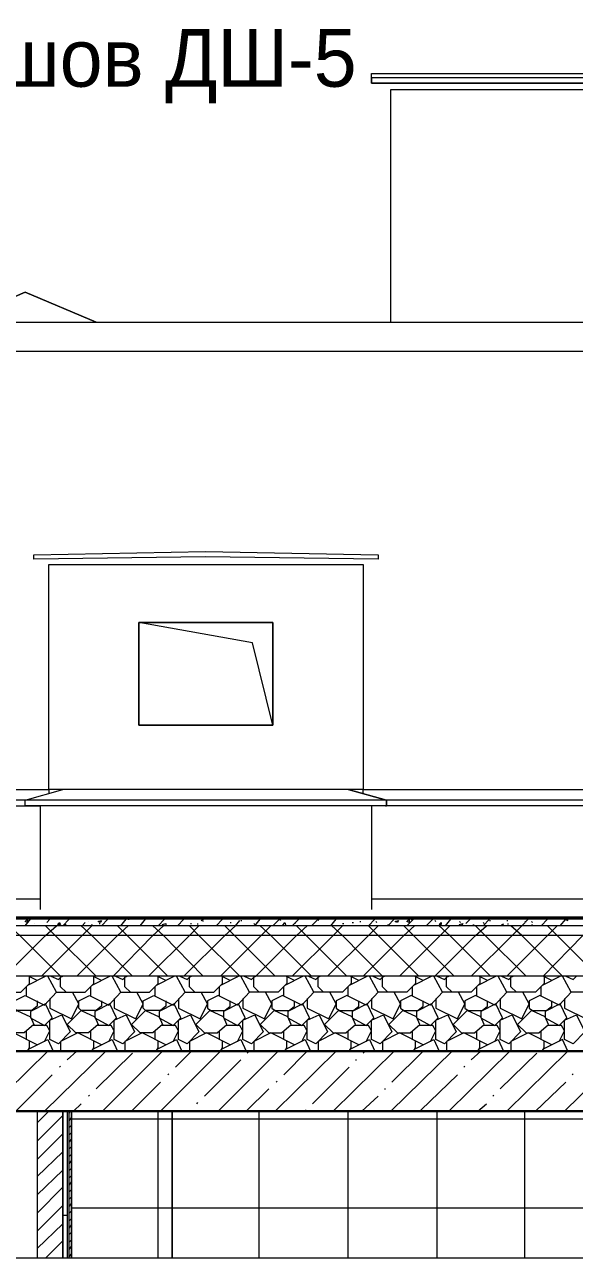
# Model space of a CAD drawing. Header units: millimetres. Extents: x 2294 to 908349, y -83289 to 219220.
# Drawn here: x 830698 to 832938, y 194831 to 199873 of the extents above; entities that cross this region are included whole.
import ezdxf

# ---------------------------------------------------------------- set-up
doc = ezdxf.new("R2010")
doc.units = ezdxf.units.MM
doc.layers.add('PDF _Геометрия', color=7, linetype='Continuous')
doc.layers.add('PDF _Текст', color=7, linetype='Continuous')

msp = doc.modelspace()

# ---------------------------------------------------------------- linework, layer by layer
at = {"layer": 'PDF _Геометрия', "lineweight": 9}
for points in [[(832112.1, 199674.2), (835513.2, 199674.2), (836252, 199687.3), (838381, 199656.7), (838381, 199634.9), (832112.1, 199634.9), (832112.1, 199656.7)], [(830416, 198660), (830700.1, 198782.4), (830988.6, 198660), (830700.1, 198782.4)], [(832138.4, 197693.9), (831434.5, 197702.6), (830735.1, 197693.9), (830735.1, 197711.4), (831434.5, 197724.5), (832138.4, 197711.4)], [(830796.3, 196754), (830796.3, 197672), (831967.9, 197672), (832077.2, 197672), (832077.2, 196754), (831967.9, 196754)], [(831163.5, 197016.3), (831163.5, 197436), (831709.9, 197436), (831709.9, 197016.3)], [(831163.5, 197436), (831163.5, 197016.3), (831709.9, 197016.3), (831709.9, 197436)], [(836024.7, 196233.8), (827661.9, 196233.8), (827661.9, 196229.4), (827661.9, 196225.1), (827661.9, 196198.8), (827661.9, 196159.5), (827661.9, 195993.4), (827661.9, 195687.3), (836024.7, 195687.3), (836024.7, 195993.4), (836024.7, 196159.5), (836024.7, 196198.8), (836024.7, 196225.1), (836024.7, 196229.4)]]:
    msp.add_lwpolyline(points, close=True, dxfattribs=at)
for points in [[(838381, 199656.7), (832112.1, 199656.7), (832112.1, 199634.9), (834127.4, 199634.9)], [(832190.8, 198660), (832190.8, 199608.6), (832295.7, 199608.6), (838193, 199608.6), (838302.3, 199608.6), (838302.3, 199289.5)], [(823128.5, 198542), (823128.5, 198660), (842708.8, 198660), (842708.8, 198542)], [(823128.5, 198660), (823128.5, 198542), (842708.8, 198542), (842708.8, 198660)], [(827670.6, 196981.3), (827670.6, 196754), (830796.3, 196754), (830796.3, 197672), (832077.2, 197672), (832077.2, 196754), (836050.9, 196754), (836050.9, 197519), (838136.2, 197519), (838136.2, 196754), (842647.6, 196754), (842647.6, 198542)], [(831709.9, 197016.3), (831626.9, 197352.9), (831163.5, 197436)], [(832169, 196688.4), (832173.3, 196688.4), (832173.3, 196710.3), (832016, 196754), (832173.3, 196710.3), (830700.1, 196710.3), (830853.1, 196754)], [(830796.3, 196754), (830796.3, 196736.5)], [(832077.2, 196736.5), (832077.2, 196754)], [(836016, 196710.3), (835954.7, 196710.3), (832173.3, 196710.3), (832173.3, 196688.4), (830700.1, 196688.4), (830700.1, 196710.3), (827670.6, 196710.3)], [(827670.6, 196688.4), (830761.3, 196688.4), (830761.3, 196264.4)], [(836016, 196688.4), (832112.1, 196688.4), (832112.1, 196264.4)], [(827670.6, 196308.1), (830761.3, 196308.1)], [(832112.1, 196308.1), (836016, 196308.1)], [(830853.1, 195442.5), (830853.1, 194843.6), (830853.1, 195442.5), (830748.2, 195442.5), (830748.2, 194843.6)], [(830870.6, 195442.5), (830853.1, 195442.5), (830853.1, 195018.5), (830870.6, 195018.5)], [(835670.6, 194843.6), (835670.6, 195442.5), (831299, 195442.5), (831299, 194843.6), (831299, 195442.5), (831285.9, 195442.5), (830888.1, 195442.5), (830888.1, 194843.6), (830888.1, 195442.5), (830879.4, 195442.5), (830870.6, 195442.5), (830870.6, 194843.6)], [(830879.4, 194843.6), (830879.4, 195442.5)], [(843919.8, 194843.6), (836553.7, 194843.6), (836396.3, 194533.3), (836085.9, 195154), (835932.9, 194843.6), (828426.9, 194843.6)]]:
    msp.add_lwpolyline(points, dxfattribs=at)
at = {"layer": 'PDF _Геометрия', "lineweight": 30}
msp.add_lwpolyline([(843543.8, 195687.3), (827495.8, 195687.3), (827495.8, 196928.9), (827237.8, 196928.9), (827237.8, 195687.3), (827237.8, 195442.5), (827237.8, 194843.6), (827753.7, 194843.6), (827753.7, 195442.5), (843543.8, 195442.5)], dxfattribs=at)
at = {"layer": 'PDF _Геометрия', "lineweight": 20}
for points in [[(836024.7, 196229.4), (827661.9, 196229.4)], [(836024.7, 196225.1), (827661.9, 196225.1)], [(836024.7, 196198.8), (827661.9, 196198.8)], [(836024.7, 196159.5), (827661.9, 196159.5)], [(836024.7, 195993.4), (827661.9, 195993.4)]]:
    msp.add_lwpolyline(points, dxfattribs=at)
at = {"layer": 'PDF _Геометрия', "color": 250, "lineweight": 9, "true_color": 0x1d1d1d}
for points in [[(830700.1, 196198.8), (830722, 196225.1)], [(830787.5, 196211.9), (830800.7, 196225.1)], [(830848.7, 196225.1), (830848.7, 196225.1)], [(830853.1, 196198.8), (830879.4, 196225.1)], [(830931.8, 196198.8), (830944.9, 196211.9)], [(830958, 196225.1), (830958, 196225.1)], [(830958, 196216.3), (830958, 196216.3)], [(831010.5, 196198.8), (831036.7, 196225.1)], [(831089.2, 196198.8), (831111, 196225.1)], [(831119.8, 196225.1), (831124.2, 196225.1)], [(831167.9, 196198.8), (831189.7, 196225.1)], [(831242.2, 196198.8), (831268.4, 196225.1)], [(831320.9, 196198.8), (831347.1, 196225.1)], [(831347.1, 195993.4), (831513.2, 196159.5), (831556.9, 196198.8), (831574.4, 196220.7)], [(831417.1, 196220.7), (831425.8, 196225.1)], [(831425.8, 196216.3), (831425.8, 196220.7)], [(831478.3, 196198.8), (831504.5, 196225.1)], [(831535.1, 196211.9), (831539.5, 196211.9)], [(831578.8, 196220.7), (831583.2, 196220.7)], [(831635.6, 196198.8), (831657.5, 196225.1)], [(831709.9, 196198.8), (831736.2, 196225.1), (831740.6, 196220.7)], [(831749.3, 196198.8), (831758, 196211.9), (831762.4, 196198.8)], [(831788.6, 196198.8), (831814.9, 196225.1)], [(831801.8, 196207.6), (831801.8, 196211.9)], [(831867.3, 196198.8), (831893.6, 196225.1)], [(831893.6, 196220.7), (831897.9, 196225.1)], [(831946, 196198.8), (831967.9, 196225.1)], [(832033.4, 196211.9), (832037.8, 196211.9)], [(832064, 196216.3), (832068.4, 196216.3)], [(832304.5, 195993.4), (832138.4, 196159.5), (832099, 196198.8), (832125.2, 196225.1)], [(832129.6, 196216.3), (832134, 196211.9)], [(832134, 196225.1), (832134, 196225.1)], [(832134, 196225.1), (832134, 196225.1)], [(832177.7, 196203.2), (832177.7, 196198.8), (832203.9, 196225.1)], [(832256.4, 196198.8), (832282.6, 196225.1)], [(832265.1, 196211.9), (832269.5, 196211.9)], [(832273.9, 196225.1), (832278.3, 196220.7)], [(832335.1, 196198.8), (832361.3, 196225.1)], [(832361.3, 196225.1), (832361.3, 196225.1)], [(832370.1, 196220.7), (832374.4, 196216.3)], [(832413.8, 196198.8), (832435.6, 196225.1)], [(832470.6, 196216.3), (832475, 196211.9)], [(832496.8, 196207.6), (832514.3, 196225.1)], [(832518.7, 195993.4), (832684.8, 196159.5), (832724.2, 196198.8), (832750.4, 196225.1)], [(832566.8, 196198.8), (832593, 196225.1)], [(832566.8, 196211.9), (832571.1, 196207.6)], [(832593, 196220.7), (832597.4, 196220.7)], [(832663, 196220.7), (832667.3, 196220.7)], [(832737.3, 196216.3), (832741.6, 196216.3)], [(832763.5, 196216.3), (832767.9, 196211.9)], [(832802.8, 196198.8), (832829.1, 196225.1)], [(832881.5, 196198.8), (832903.4, 196225.1)], [(832899, 196225.1), (832899, 196225.1)], [(832899, 196225.1), (832912.1, 196220.7), (832912.1, 196225.1)], [(830617.1, 195993.4), (830783.2, 196159.5), (830826.9, 196198.8)], [(830844.4, 195993.4), (830678.3, 196159.5), (830634.5, 196198.8)], [(830739.5, 196207.6), (830739.5, 196207.6)], [(830765.7, 195993.4), (830931.8, 196159.5), (830971.2, 196198.8)], [(830988.6, 195993.4), (830822.5, 196159.5), (830783.2, 196198.8)], [(830861.9, 196203.2), (830866.2, 196203.2)], [(830910, 195993.4), (831076.1, 196159.5), (831119.8, 196198.8)], [(831137.3, 195993.4), (830971.2, 196159.5), (830927.4, 196198.8)], [(830936.2, 196198.8), (830936.2, 196198.8)], [(831001.8, 196207.6), (831006.1, 196207.6)], [(831058.6, 195993.4), (831220.3, 196159.5), (831264, 196198.8), (831259.7, 196203.2), (831272.8, 196207.6), (831272.8, 196198.8)], [(831281.5, 195993.4), (831115.4, 196159.5), (831076.1, 196198.8)], [(831202.8, 195993.4), (831369, 196159.5), (831408.3, 196198.8)], [(831425.8, 195993.4), (831264, 196159.5), (831220.3, 196198.8)], [(831334, 196207.6), (831334, 196207.6)], [(831574.4, 195993.4), (831408.3, 196159.5), (831369, 196198.8)], [(831373.3, 196207.6), (831377.7, 196207.6)], [(831403.9, 196203.2), (831403.9, 196207.6)], [(831495.7, 195993.4), (831661.9, 196159.5), (831701.2, 196198.8)], [(831718.7, 195993.4), (831552.6, 196159.5), (831513.2, 196198.8)], [(831631.3, 196207.6), (831635.6, 196203.2)], [(831653.1, 195927.8), (831631.3, 195949.6), (831631.3, 195989), (831640, 195993.4), (831806.1, 196159.5), (831849.8, 196198.8)], [(831867.3, 195993.4), (831701.2, 196159.5), (831657.5, 196198.8)], [(831788.6, 195993.4), (831954.8, 196159.5), (831994.1, 196198.8)], [(832011.6, 195993.4), (831845.5, 196159.5), (831806.1, 196198.8)], [(831932.9, 195993.4), (832099, 196159.5), (832138.4, 196198.8)], [(831950.4, 196203.2), (831950.4, 196203.2)], [(832155.9, 195993.4), (831994.1, 196159.5), (831950.4, 196198.8)], [(831994.1, 196207.6), (831998.5, 196207.6)], [(832077.2, 195993.4), (832243.3, 196159.5), (832287, 196198.8)], [(832225.8, 195993.4), (832391.9, 196159.5), (832431.3, 196198.8)], [(832448.7, 195993.4), (832282.6, 196159.5), (832243.3, 196198.8)], [(832370.1, 195993.4), (832536.2, 196159.5), (832579.9, 196198.8)], [(832597.4, 195993.4), (832431.3, 196159.5), (832387.5, 196198.8)], [(832475, 196198.8), (832470.6, 196203.2), (832483.7, 196207.6), (832479.3, 196198.8)], [(832479.3, 196203.2), (832483.7, 196207.6)], [(832741.6, 195993.4), (832575.5, 196159.5), (832536.2, 196198.8)], [(832641.1, 196203.2), (832645.5, 196203.2)], [(832645.5, 196198.8), (832649.8, 196207.6)], [(832663, 195993.4), (832829.1, 196159.5), (832868.4, 196198.8)], [(832667.3, 196207.6), (832667.3, 196203.2)], [(832925.2, 195927.8), (832890.3, 195993.4), (832724.2, 196159.5), (832680.4, 196198.8)], [(832763.5, 196203.2), (832767.9, 196198.8)], [(832846.6, 195975.9), (832811.6, 195993.4), (832973.3, 196159.5), (833017.1, 196198.8)], [(833034.5, 195993.4), (832868.4, 196159.5), (832829.1, 196198.8)], [(830485.9, 195892.8), (830485.9, 195871), (830464.1, 195853.5), (830402.8, 195853.5), (830459.7, 195827.2), (830472.8, 195796.6), (830433.5, 195761.7), (830381, 195761.7), (830346, 195796.6), (830402.8, 195853.5), (830394.1, 195862.2), (830394.1, 195892.8), (830437.8, 195914.7), (830516.5, 195875.3), (830564.6, 195927.8), (830682.6, 195927.8), (830717.6, 195962.8), (830717.6, 195989)], [(830748.2, 195892.8), (830748.2, 195871), (830726.3, 195853.5), (830665.1, 195853.5), (830722, 195827.2), (830735.1, 195796.6), (830695.7, 195761.7), (830643.3, 195761.7), (830608.3, 195796.6), (830665.1, 195853.5), (830656.4, 195862.2), (830656.4, 195892.8), (830700.1, 195914.7), (830778.8, 195875.3), (830826.9, 195927.8), (830944.9, 195927.8), (830979.9, 195962.8), (830979.9, 195989)], [(830748.2, 195975.9), (830713.2, 195993.4)], [(830713.2, 195958.4), (830783.2, 195993.4)], [(830778.8, 195989), (830778.8, 195993.4)], [(830826.9, 195927.8), (830791.9, 195993.4)], [(830805, 195993.4), (830835.6, 195980.2), (830848.7, 195993.4)], [(830866.2, 195927.8), (830844.4, 195949.6), (830844.4, 195989), (830853.1, 195993.4)], [(831010.5, 195892.8), (831010.5, 195871), (830988.6, 195853.5), (830927.4, 195853.5), (830984.3, 195827.2), (830997.4, 195796.6), (830958, 195761.7), (830905.6, 195761.7), (830870.6, 195796.6), (830927.4, 195853.5), (830918.7, 195862.2), (830918.7, 195892.8), (830962.4, 195914.7), (831041.1, 195875.3), (831089.2, 195927.8), (831207.2, 195927.8), (831242.2, 195962.8), (831242.2, 195989)], [(831010.5, 195975.9), (830975.5, 195993.4)], [(830975.5, 195958.4), (831045.5, 195993.4)], [(831041.1, 195989), (831041.1, 195993.4)], [(831089.2, 195927.8), (831054.2, 195993.4)], [(831067.3, 195993.4), (831097.9, 195980.2), (831111, 195993.4)], [(831128.5, 195927.8), (831106.7, 195949.6), (831106.7, 195989), (831115.4, 195993.4)], [(831272.8, 195892.8), (831272.8, 195871), (831250.9, 195853.5), (831189.7, 195853.5), (831246.6, 195827.2), (831259.7, 195796.6), (831220.3, 195761.7), (831167.9, 195761.7), (831132.9, 195796.6), (831189.7, 195853.5), (831181, 195862.2), (831181, 195892.8), (831224.7, 195914.7), (831303.4, 195875.3), (831351.5, 195927.8), (831469.5, 195927.8), (831504.5, 195962.8), (831504.5, 195989)], [(831272.8, 195975.9), (831237.8, 195993.4)], [(831237.8, 195958.4), (831307.8, 195993.4)], [(831303.4, 195989), (831303.4, 195993.4)], [(831351.5, 195927.8), (831316.5, 195993.4)], [(831329.6, 195993.4), (831360.2, 195980.2), (831373.3, 195993.4)], [(831390.8, 195927.8), (831369, 195949.6), (831369, 195989), (831377.7, 195993.4)], [(831766.8, 195989), (831766.8, 195962.8), (831731.8, 195927.8), (831613.8, 195927.8), (831565.7, 195875.3), (831487, 195914.7), (831443.3, 195892.8), (831443.3, 195862.2), (831456.4, 195853.5), (831513.2, 195853.5), (831535.1, 195871), (831535.1, 195892.8)], [(831535.1, 195975.9), (831500.1, 195993.4)], [(831500.1, 195958.4), (831570.1, 195993.4)], [(831565.7, 195989), (831565.7, 195993.4)], [(831613.8, 195927.8), (831578.8, 195993.4)], [(831591.9, 195993.4), (831622.5, 195980.2), (831635.6, 195993.4)], [(832029.1, 195989), (832029.1, 195962.8), (831994.1, 195927.8), (831876.1, 195927.8), (831828, 195875.3), (831749.3, 195914.7), (831705.6, 195892.8), (831705.6, 195862.2), (831718.7, 195853.5), (831775.5, 195853.5), (831797.4, 195871), (831797.4, 195892.8)], [(831797.4, 195975.9), (831762.4, 195993.4)], [(831762.4, 195958.4), (831832.4, 195993.4)], [(831828, 195989), (831828, 195993.4)], [(831876.1, 195927.8), (831841.1, 195993.4)], [(831854.2, 195993.4), (831884.8, 195980.2), (831897.9, 195993.4)], [(831915.4, 195927.8), (831893.6, 195949.6), (831893.6, 195989), (831902.3, 195993.4)], [(832291.4, 195989), (832291.4, 195962.8), (832256.4, 195927.8), (832138.4, 195927.8), (832090.3, 195875.3), (832011.6, 195914.7), (831967.9, 195892.8), (831967.9, 195862.2), (831981, 195853.5), (832037.8, 195853.5), (832059.7, 195871), (832059.7, 195892.8)], [(832059.7, 195975.9), (832024.7, 195993.4)], [(832024.7, 195958.4), (832094.6, 195993.4)], [(832090.3, 195989), (832090.3, 195993.4)], [(832138.4, 195927.8), (832103.4, 195993.4)], [(832116.5, 195993.4), (832147.1, 195980.2), (832160.2, 195993.4)], [(832177.7, 195927.8), (832155.9, 195949.6), (832155.9, 195989), (832164.6, 195993.4)], [(832553.7, 195989), (832553.7, 195962.8), (832518.7, 195927.8), (832400.7, 195927.8), (832352.6, 195875.3), (832273.9, 195914.7), (832230.2, 195892.8), (832230.2, 195862.2), (832243.3, 195853.5), (832300.1, 195853.5), (832322, 195871), (832322, 195892.8)], [(832322, 195975.9), (832287, 195993.4)], [(832287, 195958.4), (832356.9, 195993.4)], [(832352.6, 195989), (832352.6, 195993.4)], [(832400.7, 195927.8), (832365.7, 195993.4)], [(832378.8, 195993.4), (832409.4, 195980.2), (832422.5, 195993.4)], [(832440, 195927.8), (832418.1, 195949.6), (832418.1, 195989), (832426.9, 195993.4)], [(832816, 195989), (832816, 195962.8), (832781, 195927.8), (832663, 195927.8), (832614.9, 195875.3), (832536.2, 195914.7), (832492.5, 195892.8), (832492.5, 195862.2), (832505.6, 195853.5), (832562.4, 195853.5), (832584.3, 195871), (832584.3, 195892.8)], [(832584.3, 195975.9), (832549.3, 195993.4)], [(832549.3, 195958.4), (832619.2, 195993.4)], [(832614.9, 195989), (832614.9, 195993.4)], [(832663, 195927.8), (832628, 195993.4)], [(832641.1, 195993.4), (832671.7, 195980.2), (832684.8, 195993.4)], [(832702.3, 195927.8), (832680.4, 195949.6), (832680.4, 195989), (832689.2, 195993.4)], [(833078.3, 195989), (833078.3, 195962.8), (833043.3, 195927.8), (832925.2, 195927.8), (832877.2, 195875.3), (832798.5, 195914.7), (832754.8, 195892.8), (832754.8, 195862.2), (832767.9, 195853.5), (832824.7, 195853.5), (832846.6, 195871), (832846.6, 195892.8)], [(832811.6, 195958.4), (832881.5, 195993.4)], [(832877.2, 195989), (832877.2, 195993.4)], [(832903.4, 195993.4), (832934, 195980.2), (832947.1, 195993.4)], [(830704.5, 195914.7), (830704.5, 195949.6)], [(830800.7, 195901.6), (830800.7, 195862.2), (830888.1, 195818.5), (830918.7, 195879.7), (830892.5, 195927.8)], [(830966.8, 195914.7), (830966.8, 195949.6)], [(831063, 195901.6), (831063, 195862.2), (831150.4, 195818.5), (831181, 195879.7), (831154.8, 195927.8)], [(831229.1, 195914.7), (831229.1, 195949.6)], [(831325.3, 195901.6), (831325.3, 195862.2), (831412.7, 195818.5), (831443.3, 195879.7), (831417.1, 195927.8)], [(831491.4, 195914.7), (831491.4, 195949.6)], [(831587.5, 195901.6), (831587.5, 195862.2), (831675, 195818.5), (831705.6, 195879.7), (831679.3, 195927.8)], [(831753.7, 195914.7), (831753.7, 195949.6)], [(831849.8, 195901.6), (831849.8, 195862.2), (831937.3, 195818.5), (831967.9, 195879.7), (831941.6, 195927.8)], [(832016, 195914.7), (832016, 195949.6)], [(832112.1, 195901.6), (832112.1, 195862.2), (832199.6, 195818.5), (832230.2, 195879.7), (832203.9, 195927.8)], [(832278.3, 195914.7), (832278.3, 195949.6)], [(832374.4, 195901.6), (832374.4, 195862.2), (832461.9, 195818.5), (832492.5, 195879.7), (832466.2, 195927.8)], [(832540.5, 195914.7), (832540.5, 195949.6)], [(832636.7, 195901.6), (832636.7, 195862.2), (832724.2, 195818.5), (832754.8, 195879.7), (832728.5, 195927.8)], [(832802.8, 195914.7), (832802.8, 195949.6)], [(832899, 195901.6), (832899, 195862.2), (832986.4, 195818.5), (833017.1, 195879.7), (832990.8, 195927.8)], [(830748.2, 195713.6), (830652, 195761.7), (830582.1, 195726.7), (830582.1, 195687.3)], [(830704.5, 195735.4), (830704.5, 195770.4)], [(830778.8, 195726.7), (830800.7, 195770.4), (830787.5, 195792.3), (830730.7, 195792.3)], [(831010.5, 195713.6), (830914.3, 195761.7), (830844.4, 195726.7), (830844.4, 195687.3)], [(830966.8, 195735.4), (830966.8, 195770.4)], [(831041.1, 195726.7), (831063, 195770.4), (831049.8, 195792.3), (830993, 195792.3)], [(831272.8, 195713.6), (831176.6, 195761.7), (831106.7, 195726.7), (831106.7, 195687.3)], [(831229.1, 195735.4), (831229.1, 195770.4)], [(831303.4, 195726.7), (831325.3, 195770.4), (831312.1, 195792.3), (831255.3, 195792.3)], [(831535.1, 195713.6), (831438.9, 195761.7), (831369, 195726.7), (831369, 195687.3)], [(831491.4, 195735.4), (831491.4, 195770.4)], [(831565.7, 195726.7), (831587.5, 195770.4), (831574.4, 195792.3), (831517.6, 195792.3)], [(831797.4, 195713.6), (831701.2, 195761.7), (831631.3, 195726.7), (831631.3, 195687.3)], [(831753.7, 195735.4), (831753.7, 195770.4)], [(831828, 195726.7), (831849.8, 195770.4), (831836.7, 195792.3), (831779.9, 195792.3)], [(832059.7, 195713.6), (831963.5, 195761.7), (831893.6, 195726.7), (831893.6, 195687.3)], [(832016, 195735.4), (832016, 195770.4)], [(832090.3, 195726.7), (832112.1, 195770.4), (832099, 195792.3), (832042.2, 195792.3)], [(832322, 195713.6), (832225.8, 195761.7), (832155.9, 195726.7), (832155.9, 195687.3)], [(832278.3, 195735.4), (832278.3, 195770.4)], [(832352.6, 195726.7), (832374.4, 195770.4), (832361.3, 195792.3), (832304.5, 195792.3)], [(832584.3, 195713.6), (832488.1, 195761.7), (832418.1, 195726.7), (832418.1, 195687.3)], [(832540.5, 195735.4), (832540.5, 195770.4)], [(832614.9, 195726.7), (832636.7, 195770.4), (832623.6, 195792.3), (832566.8, 195792.3)], [(832846.6, 195713.6), (832750.4, 195761.7), (832680.4, 195726.7), (832680.4, 195687.3)], [(832802.8, 195735.4), (832802.8, 195770.4)], [(832877.2, 195726.7), (832899, 195770.4), (832885.9, 195792.3), (832829.1, 195792.3)], [(830708.9, 195687.3), (830717.6, 195700.5), (830717.6, 195726.7)], [(830713.2, 195696.1), (830791.9, 195735.4), (830813.8, 195687.3)], [(830971.2, 195687.3), (830979.9, 195700.5), (830979.9, 195726.7)], [(830975.5, 195696.1), (831054.2, 195735.4), (831076.1, 195687.3)], [(831233.4, 195687.3), (831242.2, 195700.5), (831242.2, 195726.7)], [(831237.8, 195696.1), (831316.5, 195735.4), (831338.4, 195687.3)], [(831250.9, 195442.5), (831495.7, 195687.3), (831504.5, 195700.5), (831504.5, 195726.7)], [(831500.1, 195696.1), (831578.8, 195735.4), (831600.7, 195687.3)], [(831758, 195687.3), (831766.8, 195700.5), (831766.8, 195726.7)], [(831762.4, 195696.1), (831841.1, 195735.4), (831863, 195687.3)], [(832020.3, 195687.3), (832029.1, 195700.5), (832029.1, 195726.7)], [(832024.7, 195696.1), (832103.4, 195735.4), (832125.2, 195687.3)], [(832282.6, 195687.3), (832291.4, 195700.5), (832291.4, 195726.7)], [(832287, 195696.1), (832365.7, 195735.4), (832387.5, 195687.3)], [(832544.9, 195687.3), (832553.7, 195700.5), (832553.7, 195726.7)], [(832549.3, 195696.1), (832628, 195735.4), (832649.8, 195687.3)], [(832663, 195442.5), (832912.1, 195687.3), (832890.3, 195735.4), (832811.6, 195696.1)], [(832807.2, 195687.3), (832816, 195700.5), (832816, 195726.7)], [(830542.7, 195442.5), (830791.9, 195687.3)], [(830778.8, 195442.5), (831028, 195687.3)], [(830870.6, 195652.4), (830910, 195687.3)], [(830988.6, 195534.3), (831137.3, 195678.6)], [(831014.9, 195442.5), (831259.7, 195687.3)], [(831312.1, 195621.8), (831377.7, 195687.3)], [(831487, 195442.5), (831731.8, 195687.3)], [(831605, 195678.6), (831609.4, 195683)], [(831718.7, 195442.5), (831967.9, 195687.3)], [(831753.7, 195591.2), (831849.8, 195687.3)], [(831954.8, 195442.5), (832203.9, 195687.3)], [(832077.2, 195678.6), (832085.9, 195687.3)], [(832190.8, 195442.5), (832440, 195687.3)], [(832195.2, 195560.6), (832322, 195687.3)], [(832426.9, 195442.5), (832676.1, 195687.3)], [(832518.7, 195652.4), (832558, 195687.3)], [(832636.7, 195534.3), (832785.4, 195678.6)], [(832899, 195442.5), (833148.2, 195687.3)], [(830840, 195621.8), (830844.4, 195626.1)], [(831430.2, 195503.7), (831578.8, 195652.4)], [(831871.7, 195473.1), (832020.3, 195621.8)], [(832046.6, 195652.4), (832050.9, 195652.4)], [(832488.1, 195621.8), (832492.5, 195626.1)], [(830665.1, 195446.9), (830809.4, 195591.2)], [(831132.9, 195442.5), (831250.9, 195560.6)], [(831281.5, 195591.2), (831285.9, 195595.5)], [(831723.1, 195560.6), (831727.4, 195564.9)], [(832313.2, 195446.9), (832461.9, 195591.2)], [(832781, 195442.5), (832903.4, 195560.6)], [(832929.6, 195591.2), (832934, 195595.5)], [(830958, 195503.7), (830962.4, 195508.1)], [(831600.7, 195442.5), (831692.5, 195534.3)], [(832072.8, 195442.5), (832138.4, 195503.7)], [(832164.6, 195534.3), (832169, 195534.3)], [(832606.1, 195503.7), (832610.5, 195508.1)], [(830896.8, 195442.5), (830927.4, 195473.1)], [(831399.6, 195473.1), (831403.9, 195477.5)], [(832544.9, 195442.5), (832579.9, 195473.1)], [(830748.2, 195394.5), (830796.3, 195442.5)], [(830748.2, 195320.1), (830853.1, 195425.1)], [(831369, 195442.5), (831369, 195446.9)], [(831841.1, 195446.9), (831845.5, 195446.9)], [(830748.2, 195245.8), (830853.1, 195350.7)], [(830748.2, 195175.9), (830853.1, 195276.4)], [(830748.2, 195101.6), (830853.1, 195202.1)], [(830748.2, 195027.2), (830853.1, 195132.2)], [(830748.2, 194952.9), (830853.1, 195057.8)], [(830748.2, 194883), (830853.1, 194983.5)], [(830783.2, 194843.6), (830853.1, 194913.6)]]:
    msp.add_lwpolyline(points, dxfattribs=at)
for points in [[(830708.9, 196225.1), (830708.9, 196211.9), (830700.1, 196216.3)], [(830840, 196211.9), (830844.4, 196203.2), (830831.3, 196203.2)], [(831010.5, 196220.7), (831006.1, 196211.9), (830997.4, 196216.3)], [(832221.4, 196220.7), (832217.1, 196211.9), (832208.3, 196216.3)], [(832265.1, 196225.1), (832265.1, 196211.9), (832256.4, 196216.3)], [(832396.3, 196211.9), (832396.3, 196203.2), (832387.5, 196203.2)], [(830971.2, 196203.2), (830971.2, 196198.8)], [(832527.4, 196203.2), (832527.4, 196198.8)], [(830722, 195849.1), (830722, 195822.9), (830778.8, 195792.3), (830809.4, 195822.9), (830783.2, 195879.7)], [(830984.3, 195849.1), (830984.3, 195822.9), (831041.1, 195792.3), (831071.7, 195822.9), (831045.5, 195879.7)], [(831246.6, 195849.1), (831246.6, 195822.9), (831303.4, 195792.3), (831334, 195822.9), (831307.8, 195879.7)], [(831508.9, 195849.1), (831508.9, 195822.9), (831565.7, 195792.3), (831596.3, 195822.9), (831570.1, 195879.7)], [(831771.2, 195849.1), (831771.2, 195822.9), (831828, 195792.3), (831858.6, 195822.9), (831832.4, 195879.7)], [(832033.4, 195849.1), (832033.4, 195822.9), (832090.3, 195792.3), (832120.9, 195822.9), (832094.6, 195879.7)], [(832295.7, 195849.1), (832295.7, 195822.9), (832352.6, 195792.3), (832383.2, 195822.9), (832356.9, 195879.7)], [(832558, 195849.1), (832558, 195822.9), (832614.9, 195792.3), (832645.5, 195822.9), (832619.2, 195879.7)], [(832820.3, 195849.1), (832820.3, 195822.9), (832877.2, 195792.3), (832907.8, 195822.9), (832881.5, 195879.7)], [(830800.7, 195735.4), (830800.7, 195814.1), (830848.7, 195836), (830883.7, 195766), (830835.6, 195717.9)], [(831063, 195735.4), (831063, 195814.1), (831111, 195836), (831146, 195766), (831097.9, 195717.9)], [(831325.3, 195735.4), (831325.3, 195814.1), (831373.3, 195836), (831408.3, 195766), (831360.2, 195717.9)], [(831482.6, 195761.7), (831522, 195796.6), (831508.9, 195827.2), (831452, 195853.5), (831395.2, 195796.6), (831430.2, 195761.7)], [(831587.5, 195735.4), (831587.5, 195814.1), (831635.6, 195836), (831670.6, 195766), (831622.5, 195717.9)], [(831744.9, 195761.7), (831784.3, 195796.6), (831771.2, 195827.2), (831714.3, 195853.5), (831657.5, 195796.6), (831692.5, 195761.7)], [(831849.8, 195735.4), (831849.8, 195814.1), (831897.9, 195836), (831932.9, 195766), (831884.8, 195717.9)], [(832007.2, 195761.7), (832046.6, 195796.6), (832033.4, 195827.2), (831976.6, 195853.5), (831919.8, 195796.6), (831954.8, 195761.7)], [(832112.1, 195735.4), (832112.1, 195814.1), (832160.2, 195836), (832195.2, 195766), (832147.1, 195717.9)], [(832269.5, 195761.7), (832308.9, 195796.6), (832295.7, 195827.2), (832238.9, 195853.5), (832182.1, 195796.6), (832217.1, 195761.7)], [(832374.4, 195735.4), (832374.4, 195814.1), (832422.5, 195836), (832457.5, 195766), (832409.4, 195717.9)], [(832531.8, 195761.7), (832571.1, 195796.6), (832558, 195827.2), (832501.2, 195853.5), (832444.4, 195796.6), (832479.3, 195761.7)], [(832636.7, 195735.4), (832636.7, 195814.1), (832684.8, 195836), (832719.8, 195766), (832671.7, 195717.9)], [(832794.1, 195761.7), (832833.4, 195796.6), (832820.3, 195827.2), (832763.5, 195853.5), (832706.7, 195796.6), (832741.6, 195761.7)], [(832899, 195735.4), (832899, 195814.1), (832947.1, 195836), (832982.1, 195766), (832934, 195717.9)]]:
    msp.add_lwpolyline(points, close=True, dxfattribs=at)
at = {"layer": 'PDF _Геометрия', "color": 252, "lineweight": 9, "true_color": 0x878787}
for points in [[(830879.4, 195433.8), (830883.7, 195442.5)], [(830879.4, 195403.2), (830888.1, 195416.3)], [(830879.4, 195377), (830888.1, 195385.7)], [(830879.4, 195346.4), (830888.1, 195355.1)], [(830879.4, 195315.8), (830888.1, 195328.9)], [(830879.4, 195289.5), (830888.1, 195298.3)], [(830879.4, 195258.9), (830888.1, 195267.7)], [(830879.4, 195228.3), (830888.1, 195241.4)], [(830879.4, 195202.1), (830888.1, 195210.8)], [(830879.4, 195171.5), (830888.1, 195180.2)], [(830879.4, 195140.9), (830888.1, 195154)], [(830879.4, 195114.7), (830888.1, 195123.4)], [(830879.4, 195084.1), (830888.1, 195092.8)], [(830879.4, 195053.5), (830888.1, 195066.6)], [(830879.4, 195027.2), (830888.1, 195036)], [(830879.4, 194996.6), (830888.1, 195005.4)], [(830879.4, 194966), (830888.1, 194979.2)], [(830879.4, 194939.8), (830888.1, 194948.6)], [(830879.4, 194909.2), (830888.1, 194918)], [(830879.4, 194878.6), (830888.1, 194891.7)], [(830879.4, 194848), (830888.1, 194861.1)]]:
    msp.add_lwpolyline(points, dxfattribs=at)
at = {"layer": 'PDF _Геометрия', "color": 250, "lineweight": 9, "true_color": 0x262626}
for points in [[(830888.1, 195411.9), (831285.9, 195411.9), (831299, 195411.9), (835670.6, 195411.9)], [(831242.2, 194843.6), (831242.2, 195442.5)], [(831653.1, 194843.6), (831653.1, 195442.5)], [(832016, 194843.6), (832016, 195442.5)], [(832378.8, 194843.6), (832378.8, 195442.5)], [(832737.3, 194843.6), (832737.3, 195442.5)], [(830888.1, 195049.1), (831285.9, 195049.1), (831299, 195049.1), (835670.6, 195049.1)]]:
    msp.add_lwpolyline(points, dxfattribs=at)

# ---------------------------------------------------------------- texts
at = {"layer": 'PDF _Текст', "insert": (827832.1, 199702.5), "char_height": 235.287, "attachment_point": 4, "style": ''}
msp.add_mtext('Деформационный шов ДШ-5', dxfattribs=at)

doc.saveas('drawing.dxf')
